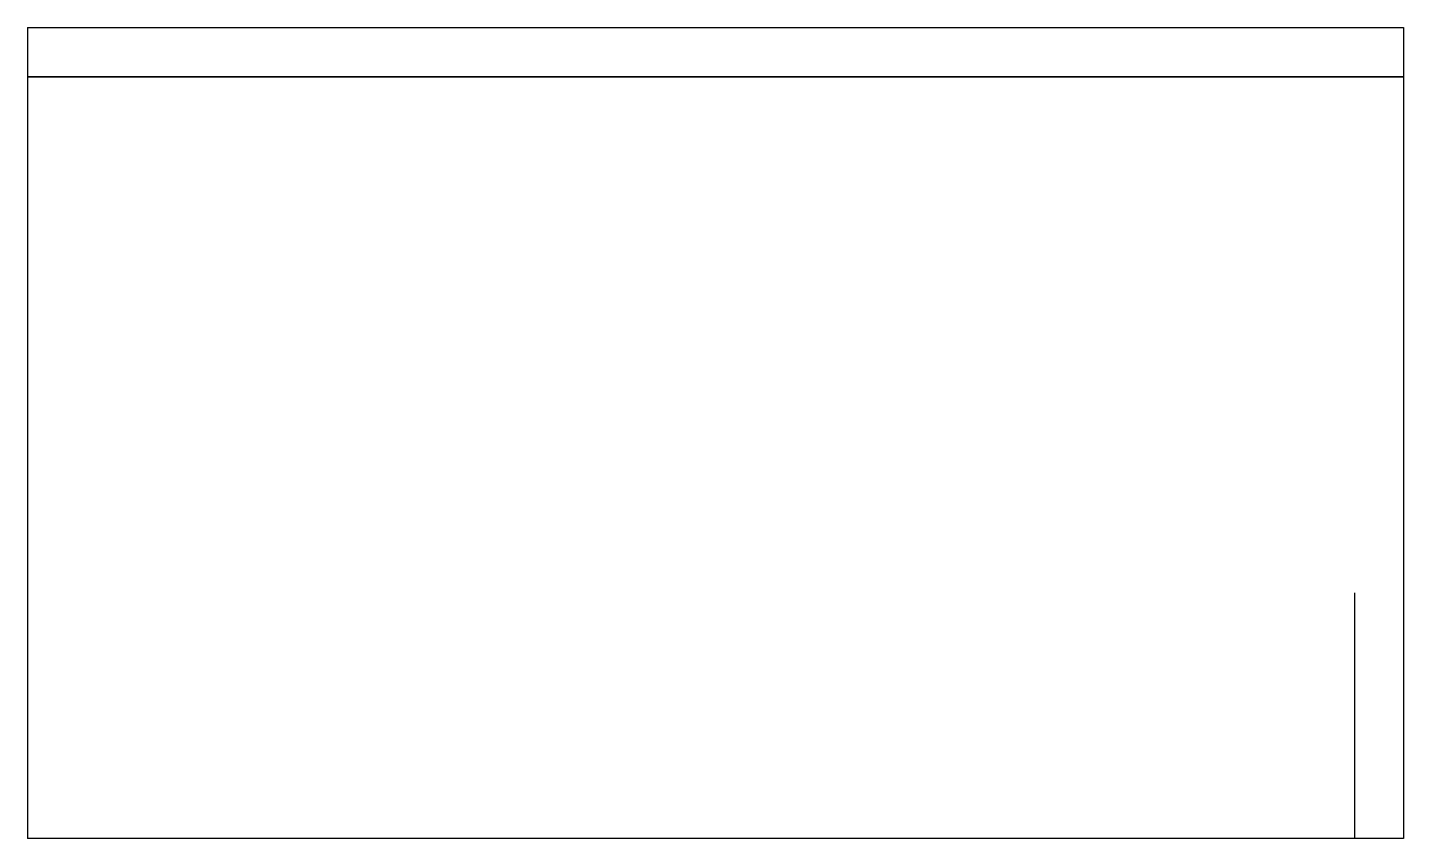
# Model space of a CAD drawing. Extents: x -28 to 0, y -16.5 to 0.
import ezdxf

# ---------------------------------------------------------------- set-up
doc = ezdxf.new("R2010")
doc.units = 0
doc.layers.get('0').update_dxf_attribs({"linetype": 'CONTINUOUS'})

msp = doc.modelspace()

# ---------------------------------------------------------------- linework, layer by layer
at = {"linetype": 'CONTINUOUS'}
for p, q in [((-28, 0), (-28, -16.5)), ((-28, 0), (0, 0)), ((0, 0), (0, -16.5)), ((0, -1), (-28, -1)), ((-28, -1), (0, -1)), ((0, -1), (0, -16.5)), ((-0.99, -16.5), (-0.99, -11.5)), ((0, -16.5), (-28, -16.5)), ((0, -16.5), (-0.99, -16.5))]:
    msp.add_line(p, q, dxfattribs=at)

doc.saveas('drawing.dxf')
